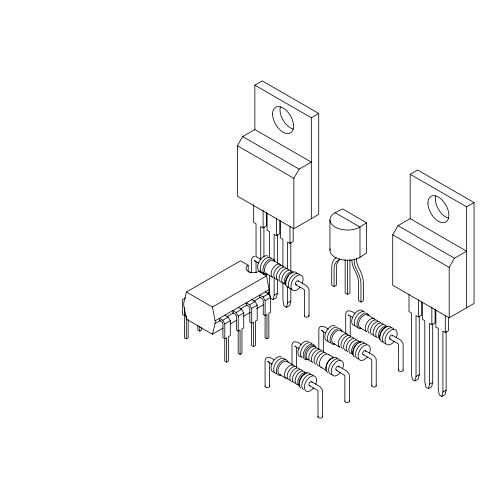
<?xml version="1.0" encoding="UTF-8"?>
<svg xmlns="http://www.w3.org/2000/svg" width="499" height="499" viewBox="0 0 499 499"><rect width="100%" height="100%" fill="white"/><g stroke="black" fill="none" stroke-linecap="round" stroke-linejoin="round"><path stroke-width="0.75" d="M269.485 275.548L269.485 292.514L270.545 298.134L273.084 299.6L274.144 295.202L274.144 277.469M277.369 279.459L277.369 293.343L276.315 297.735L273.084 299.6M282.927 282.54L282.927 300.273L283.987 305.893L286.526 307.359L287.586 302.968L287.586 286.769M290.811 288.759L290.811 301.103L289.757 305.494L286.526 307.359M408.987 294.454L408.987 311.538L411.369 312.917L411.369 373.845L412.424 379.458L414.968 380.924L416.023 376.533L416.023 315.605L418.405 316.977L421.636 315.112L421.636 301.914M419.254 316.054L419.254 374.668L418.193 379.059L414.968 380.924M422.428 302.213L422.428 319.298L424.811 320.676L424.811 381.604L425.865 387.218L428.41 388.684L429.464 384.292L429.464 323.364L431.847 324.737L435.078 322.878L435.078 308.893M432.695 323.814L432.695 382.427L431.635 386.825L428.41 388.684M435.87 309.973L435.87 327.063L438.253 328.436L438.253 389.363L439.307 394.977L441.852 396.443L442.906 392.052L442.906 331.124L445.289 332.496L448.52 330.637L448.52 317.433M446.137 331.573L446.137 390.187L445.077 394.584L441.852 396.443M250.18 272.548L248.196 271.4A7.485 4.323 0 0 1 248.196 265.287L240.468 260.827L186.42 292.034L183.775 302.731L183.775 305.457L186.42 319.204L212.455 334.236L223.134 328.068M212.455 334.236L215.1 323.539L215.1 320.813L212.455 307.066L186.42 292.034M268.624 294.472L269.154 289.607L266.51 275.86L258.781 271.4A7.485 4.323 0 0 1 248.196 271.4L248.196 265.287M293.855 228.729L237.393 196.132L237.393 145.72L242.682 136.551L254.852 129.528L311.32 162.125L299.144 169.155L293.855 178.318L293.855 228.729L318.73 214.37L318.73 113.485L262.262 80.888L254.852 85.167L254.852 129.528M449.181 317.819L392.713 285.222L392.713 234.804L398.009 225.642L410.178 218.612L466.64 251.215L454.47 258.239L449.181 267.408L449.181 317.819L474.05 303.461L474.05 202.575L417.588 169.972L410.178 174.251L410.178 218.612M366.509 222.729L359.979 227.064A17.59 10.155 0 0 1 335.103 227.064A17.59 10.155 0 0 1 335.103 212.705L342.62 208.938L366.509 222.729L366.509 252.974L359.979 257.316A17.59 10.155 0 0 1 339.763 259.237A17.59 10.155 0 0 1 330.107 248.808M336.201 257.783L335.702 258.095A21.257 12.275 60 0 0 331.748 266.503L331.716 285.147L334.099 286.52L336.482 285.147L336.482 267.57A17.902 10.336 60 0 1 339.844 259.592A15.637 9.026 60 0 0 340.355 259.274M254.852 85.167L311.32 117.764L318.73 113.485M260.703 258.906L260.703 226.515L263.085 227.893L266.31 226.028L266.31 212.05M274.144 260.497L274.144 234.274L276.527 235.653L279.752 233.788L279.752 220.583M185.659 297.803L182.603 299.568L182.603 314.389L184.487 315.48L185.697 314.782M287.586 269.03L287.586 242.04L289.963 243.412L293.194 241.547L293.194 228.349M212.455 307.066L266.51 275.86M215.1 320.813L269.154 289.607M184.412 314.875L184.412 337.786L186.295 338.877L188.179 337.786L188.179 319.454M197.853 325.448L197.853 330.026L199.737 331.118L201.621 330.026L201.621 327.737M215.1 323.539L220.439 320.458M227.114 316.609L233.788 312.754M240.462 308.9L247.13 305.051M253.804 301.196L260.478 297.342M267.152 293.493L269.154 292.333M222.697 320.271L228.199 317.09L230.313 320.757L230.313 335.584L228.505 336.625L228.505 361.07L226.621 362.155L224.737 361.07L224.812 323.932L222.697 320.271L219.373 318.35L219.373 320.526L221.868 321.967L222.928 323.801L222.928 337.673L224.812 338.759L226.621 337.717L226.621 362.155M240.063 354.396L240.063 329.951L238.254 330.999L236.37 329.914L236.37 316.042L235.31 314.208L232.815 312.767L232.815 310.59L236.139 312.511L241.641 309.33L243.755 312.998L243.755 327.824L241.946 328.866L241.946 353.311L240.063 354.396L238.179 353.311L238.179 330.394M253.504 346.637L253.504 322.192L251.696 323.24L249.812 322.148L249.812 308.282L248.752 306.448L246.257 305.008L246.257 302.831L249.581 304.746L255.083 301.571L257.197 305.238L257.197 320.059L255.388 321.106L255.388 345.551L253.504 346.637L251.621 345.551L251.621 322.635M263.017 296.986L268.524 293.811L270.639 297.479L270.639 312.299L268.83 313.347L268.83 337.786L266.946 338.877L265.063 337.786L265.137 300.654L263.017 296.986L259.698 295.071L259.698 297.242L262.193 298.689L263.254 300.523L263.254 314.389L265.137 315.48L266.946 314.432L266.946 338.877M274.144 295.202L277.369 293.343M224.812 323.932L230.313 320.757M238.254 330.999L238.254 316.173L243.755 312.998M251.696 323.24L251.696 308.413L257.197 305.238M265.137 300.654L270.639 297.479M230.476 323.832L236.476 320.364M243.15 316.509L250.492 312.274M256.498 308.806L263.84 304.571M287.586 302.968L290.811 301.103M410.178 174.251L466.64 206.854L474.05 202.575M345.158 259.468L345.158 292.907L347.541 294.279L349.924 292.907L349.924 259.468M351.882 260.122A15.637 9.026 60 0 0 355.238 271.231A17.902 10.336 60 0 1 358.6 283.089L358.6 300.666L360.983 302.045L363.366 300.666L363.334 281.991A21.257 12.275 60 0 0 359.38 269.011L358.881 268.125A12.263 7.08 60 0 1 356.666 260.802L356.642 258.563M416.023 376.533L419.254 374.668M429.464 384.292L432.695 382.427M442.906 392.052L446.137 390.187M255.338 260.715L254.184 260.696L258.763 263.304M322.547 330.556L321.393 330.538L325.342 332.789M268.78 361.6L267.626 361.575L272.204 364.189M295.576 346.131L294.734 346.163L299.269 348.757M254.814 256.361C253.055 256.261 251.602 257.889 251.633 259.605L251.633 272.479M349.075 315.156L348.277 315.019L352.849 317.626M398.009 225.642L454.47 258.239M242.682 136.551L299.144 169.155M392.713 234.804L449.181 267.408M237.393 145.72L293.855 178.318M335.103 212.705L359.979 227.064L359.979 257.316M273.496 260.578L280.107 264.395M367.582 314.9L374.194 318.718M256.542 256.842L260.996 259.411M355.088 313.734C352.862 311.401 346.106 308.37 345.72 313.927L345.72 333.619M298.259 280.949L306.523 285.721L308.688 288.441L309.018 290.044L309.018 315.78M392.351 335.272L400.616 340.044L402.774 342.763L403.111 344.36L403.111 370.102M295.745 284.642L303.885 289.339L304.54 290.243L304.565 316.11M389.838 338.964L397.977 343.661L398.626 344.566L398.657 370.433M266.011 273.539L272.622 277.357A7.485 4.323 -60 0 1 273.146 267.888A7.485 4.323 -60 0 1 280.949 265.175M360.097 327.862L366.715 331.679A7.485 4.323 -60 0 1 367.233 322.211A7.485 4.323 -60 0 1 375.036 319.497M340.698 330.419L347.316 334.236M265.2 291.89L268.524 293.811M328.205 329.259C325.984 326.92 319.229 323.888 318.836 329.446L318.836 349.138M365.468 350.791L373.732 355.562L375.89 358.282L376.227 359.885L376.227 385.621M362.954 354.483L371.094 359.18L371.743 360.085L371.774 385.952M333.213 343.381L339.831 347.204A7.485 4.323 -60 0 1 340.349 337.736A7.485 4.323 -60 0 1 348.152 335.022M251.758 299.649L255.083 301.571M328.367 354.34L333.663 357.396M238.316 307.415L241.641 309.33M301.134 344.69C298.92 342.102 292.021 339.601 291.971 345.183L291.971 364.863M338.422 366.197L346.699 370.975L348.982 373.757L349.362 375.591L349.362 401.339M336.232 370.115L344.846 375.466L344.871 401.271M320.888 367.308L326.839 370.745M224.874 315.175L228.199 317.09M293.549 365.28L286.931 361.463A7.485 4.323 -60 0 0 278.991 366.646A7.485 4.323 -60 0 0 280.544 374.761M273.801 359.929C271.78 357.247 265.268 355.6 265.075 360.49L265.075 386.238M311.7 381.829L319.965 386.6L322.129 389.32L322.46 390.923L322.46 416.665M309.187 385.521L317.327 390.224L317.982 391.129L318.006 416.989M279.452 374.425L286.064 378.242M249.581 304.746L251.696 308.413M236.139 312.511L238.254 316.173M466.64 206.854L466.64 307.733M445.289 315.412L445.289 332.496M431.847 306.879L431.847 324.737M418.405 299.893L418.405 316.977M360.983 302.045L360.952 283.37A21.257 12.275 60 0 0 356.997 270.389L356.498 269.497A12.263 7.08 60 0 1 354.284 262.181L354.259 259.181M350.211 316.497L350.211 336.644M347.541 260.06L347.541 294.279M334.099 286.52L334.099 268.942A17.902 10.336 60 0 1 337.461 260.965A15.637 9.026 60 0 0 339.638 258.806M329.951 219.884L329.951 250.136M323.327 331.242L323.327 352.169M311.32 117.764L311.32 218.649M296.425 347.323L296.425 367.489M290.811 242.489L290.811 271.026M289.963 226.328L289.963 243.412M282.927 266.341L282.927 239.352L280.544 237.973L280.544 220.889M277.369 234.73L277.369 263.26M276.527 218.568L276.527 235.653M269.56 362.28L269.56 386.307M269.485 257.041L269.485 231.586L267.102 230.214L267.102 213.129M263.927 226.964L263.927 257.047M263.927 273.24L263.927 274.781M263.085 210.029L263.085 227.893M260.703 271.25L260.703 272.791M256.043 256.991L256.043 223.826L253.667 222.454L253.667 204.59M256.043 261.619L256.043 272.417M199.737 326.533L199.737 331.118M186.295 315.961L186.295 338.877M184.487 307.771L184.487 315.48M448.532 218.163A14.82 8.558 60 0 1 435.696 195.939M346.219 350.597A7.485 4.323 -60 0 1 345.121 341.615A7.485 4.323 -60 0 1 353.448 338.072M342.476 348.732A7.485 4.323 -60 0 1 342.994 339.258A7.485 4.323 -60 0 1 350.803 336.544M347.766 351.783A7.485 4.323 -60 0 1 348.29 342.314A7.485 4.323 -60 0 1 356.093 339.601M351.508 353.648A7.485 4.323 -60 0 1 350.417 344.672A7.485 4.323 -60 0 1 358.737 341.129M353.061 354.839A7.485 4.323 -60 0 1 353.061 346.2A7.485 4.323 -60 0 1 360.546 341.877M353.011 353.654A7.485 4.323 -60 0 1 358.126 343.013M359.492 342.433A7.485 4.323 -60 0 1 360.771 342.302M354.614 357.034A8.608 4.971 -60 0 1 355.213 346.144A8.608 4.971 -60 0 1 364.189 343.025M358.519 358.949A8.608 4.971 -60 0 1 357.259 348.626A8.608 4.971 -60 0 1 366.834 344.553M367.252 356.966A8.608 4.971 -60 0 1 358.22 357.315A8.608 4.971 -60 0 1 365.268 345.108A8.608 4.971 -60 0 1 369.478 353.105M334.586 344.142A8.608 4.971 -60 0 1 331.86 333.956A8.608 4.971 -60 0 1 342.04 331.23M330.475 342.757A8.608 4.971 -60 0 1 328.691 333.426A8.608 4.971 -60 0 1 337.823 327.463M334.311 343.724A7.485 4.323 -60 0 1 333.213 334.742A7.485 4.323 -60 0 1 341.541 331.199M327.831 341.229A8.608 4.971 -60 0 1 326.047 331.897A8.608 4.971 -60 0 1 335.172 325.934M376.078 385.297A2.246 1.297 0 0 1 373.994 387.081A2.246 1.297 0 0 1 371.93 385.284M364.008 354.571A2.246 1.297 -60 0 1 362.623 353.479A2.246 1.297 -60 0 1 364.133 350.847A2.246 1.297 -60 0 1 365.786 351.483M277.918 280.413A7.485 4.323 -60 0 1 278.436 270.945A7.485 4.323 -60 0 1 286.239 268.231M276.365 279.228A7.485 4.323 -60 0 1 275.267 270.246A7.485 4.323 -60 0 1 283.594 266.703M281.661 282.278A7.485 4.323 -60 0 1 280.563 273.302A7.485 4.323 -60 0 1 288.884 269.759M284.305 283.806A7.485 4.323 -60 0 1 283.207 274.83A7.485 4.323 -60 0 1 291.535 271.288M285.852 284.998A7.485 4.323 -60 0 1 285.852 276.359A7.485 4.323 -60 0 1 293.337 272.036M285.808 283.812A7.485 4.323 -60 0 1 292.289 272.585M288.672 287.58A8.608 4.971 -60 0 1 287.412 277.257A8.608 4.971 -60 0 1 296.98 273.184M291.316 289.108A8.608 4.971 -60 0 1 290.056 278.779A8.608 4.971 -60 0 1 299.631 274.712M300.049 287.125A8.608 4.971 -60 0 1 291.011 287.474A8.608 4.971 -60 0 1 298.059 275.261A8.608 4.971 -60 0 1 302.275 283.264M267.383 274.3A8.608 4.971 -60 0 1 264.651 264.114A8.608 4.971 -60 0 1 274.837 261.389M263.266 272.916A8.608 4.971 -60 0 1 262.006 262.586A8.608 4.971 -60 0 1 271.581 258.519M267.102 273.876A7.485 4.323 -60 0 1 266.011 264.9A7.485 4.323 -60 0 1 274.331 261.357M260.621 271.387A8.608 4.971 -60 0 1 258.838 262.056A8.608 4.971 -60 0 1 267.969 256.093M308.582 315.156A2.246 1.297 0 0 1 307.365 317.196A2.246 1.297 0 0 1 304.571 315.767M296.805 284.729A2.246 1.297 -60 0 1 295.739 282.409A2.246 1.297 -60 0 1 298.471 281.243M373.102 335.072A7.485 4.323 -60 0 1 372.005 326.096A7.485 4.323 -60 0 1 380.332 322.554M369.36 333.207A7.485 4.323 -60 0 1 369.878 323.739A7.485 4.323 -60 0 1 377.681 321.025M375.747 336.6A7.485 4.323 -60 0 1 374.649 327.625A7.485 4.323 -60 0 1 382.976 324.082M377.294 337.792A7.485 4.323 -60 0 1 377.818 328.323A7.485 4.323 -60 0 1 385.621 325.61M379.945 339.32A7.485 4.323 -60 0 1 379.945 330.675A7.485 4.323 -60 0 1 387.424 326.358M379.895 338.135A7.485 4.323 -60 0 1 386.376 326.907M382.758 341.902A8.608 4.971 -60 0 1 381.498 331.573A8.608 4.971 -60 0 1 391.073 327.506M385.403 343.431A8.608 4.971 -60 0 1 384.143 333.101A8.608 4.971 -60 0 1 393.717 329.034M394.135 341.447A8.608 4.971 -60 0 1 385.097 341.796A8.608 4.971 -60 0 1 392.152 329.583A8.608 4.971 -60 0 1 396.362 337.586M361.469 328.623A8.608 4.971 -60 0 1 358.744 318.437A8.608 4.971 -60 0 1 368.923 315.711M357.359 327.238A8.608 4.971 -60 0 1 355.575 317.907A8.608 4.971 -60 0 1 364.7 311.944M361.195 328.199A7.485 4.323 -60 0 1 360.097 319.223A7.485 4.323 -60 0 1 368.424 315.68M354.714 325.71A8.608 4.971 -60 0 1 353.454 315.38A8.608 4.971 -60 0 1 363.023 311.314M402.961 369.771A2.246 1.297 0 0 1 400.878 371.562A2.246 1.297 0 0 1 398.813 369.765M390.892 339.052A2.246 1.297 -60 0 1 389.507 337.96A2.246 1.297 -60 0 1 391.016 335.328A2.246 1.297 -60 0 1 392.663 335.964M292.451 381.635A7.485 4.323 -60 0 1 291.36 372.659A7.485 4.323 -60 0 1 299.681 369.117M289.807 380.107A7.485 4.323 -60 0 1 288.709 371.131A7.485 4.323 -60 0 1 297.036 367.588M295.096 383.163A7.485 4.323 -60 0 1 294.005 374.181A7.485 4.323 -60 0 1 302.325 370.645M297.747 384.692A7.485 4.323 -60 0 1 296.649 375.71A7.485 4.323 -60 0 1 304.976 372.173M299.294 385.883A7.485 4.323 -60 0 1 299.294 377.238A7.485 4.323 -60 0 1 306.779 372.921M299.774 385.864A7.485 4.323 -60 0 1 299.25 384.698M299.069 383.22A7.485 4.323 -60 0 1 305.731 373.47M300.847 388.072A8.608 4.971 -60 0 1 301.446 377.188A8.608 4.971 -60 0 1 310.422 374.063M303.498 389.6A8.608 4.971 -60 0 1 304.097 378.716A8.608 4.971 -60 0 1 313.073 375.591M313.491 388.004A8.608 4.971 -60 0 1 304.452 388.359A8.608 4.971 -60 0 1 311.501 376.146A8.608 4.971 -60 0 1 315.717 384.149M280.825 375.179A8.608 4.971 -60 0 1 278.093 365A8.608 4.971 -60 0 1 288.279 362.274M276.708 373.801A8.608 4.971 -60 0 1 275.448 363.472A8.608 4.971 -60 0 1 285.023 359.399M287.162 378.579A7.485 4.323 -60 0 1 286.064 369.603A7.485 4.323 -60 0 1 294.391 366.06M274.063 372.273A8.608 4.971 -60 0 1 272.279 362.941A8.608 4.971 -60 0 1 281.411 356.978M322.023 416.041A2.246 1.297 0 0 1 320.52 418.112A2.246 1.297 0 0 1 318.162 416.328M310.241 385.615A2.246 1.297 -60 0 1 308.856 384.517A2.246 1.297 -60 0 1 310.372 381.891A2.246 1.297 -60 0 1 312.018 382.521M269.292 385.658A2.246 1.297 0 0 1 267.551 387.561A2.246 1.297 0 0 1 265.162 385.908M315.593 364.251A7.485 4.323 -60 0 1 316.117 354.783A7.485 4.323 -60 0 1 323.92 352.069M319.335 366.116A7.485 4.323 -60 0 1 318.237 357.134A7.485 4.323 -60 0 1 326.564 353.598M312.948 362.723A7.485 4.323 -60 0 1 313.466 353.255A7.485 4.323 -60 0 1 321.275 350.541M311.395 361.532A7.485 4.323 -60 0 1 310.303 352.556A7.485 4.323 -60 0 1 318.624 349.013M308.75 360.004A7.485 4.323 -60 0 1 307.658 351.028A7.485 4.323 -60 0 1 315.979 347.485M307.428 359.243A7.485 4.323 -60 0 1 306.33 350.261A7.485 4.323 -60 0 1 314.657 346.724M307.708 359.66A8.608 4.971 -60 0 1 304.976 349.481A8.608 4.971 -60 0 1 315.162 346.749M302.332 357.889A8.608 4.971 -60 0 1 302.93 346.998A8.608 4.971 -60 0 1 311.906 343.88M300.947 356.754A8.608 4.971 -60 0 1 299.163 347.416A8.608 4.971 -60 0 1 308.295 341.453M340.368 372.485A8.608 4.971 -60 0 1 331.336 372.834A8.608 4.971 -60 0 1 338.384 360.627A8.608 4.971 -60 0 1 342.601 368.63M331.642 374.468A8.608 4.971 -60 0 1 330.382 364.145A8.608 4.971 -60 0 1 339.95 360.072M327.731 372.553A8.608 4.971 -60 0 1 328.33 361.663A8.608 4.971 -60 0 1 337.305 358.544M326.128 369.173A7.485 4.323 -60 0 1 328.018 361.656A7.485 4.323 -60 0 1 333.887 357.827M321.98 367.644A7.485 4.323 -60 0 1 320.888 358.662A7.485 4.323 -60 0 1 329.209 355.126M349.088 400.685A2.246 1.297 0 0 1 347.354 402.593A2.246 1.297 0 0 1 344.965 400.94M336.956 370.152A2.246 1.297 -60 0 1 335.758 368.792A2.246 1.297 -60 0 1 337.424 366.272A2.246 1.297 -60 0 1 338.915 367.195M293.206 129.079A14.82 8.558 60 0 1 280.376 106.848M427.93 203.137A14.82 8.558 60 0 0 443.648 222.691A14.82 8.558 60 0 0 443.648 201.733A14.82 8.558 60 0 0 427.93 203.137M272.61 114.053A14.82 8.558 60 0 0 288.322 133.607A14.82 8.558 60 0 0 288.322 112.649A14.82 8.558 60 0 0 272.61 114.053"/></g></svg>
